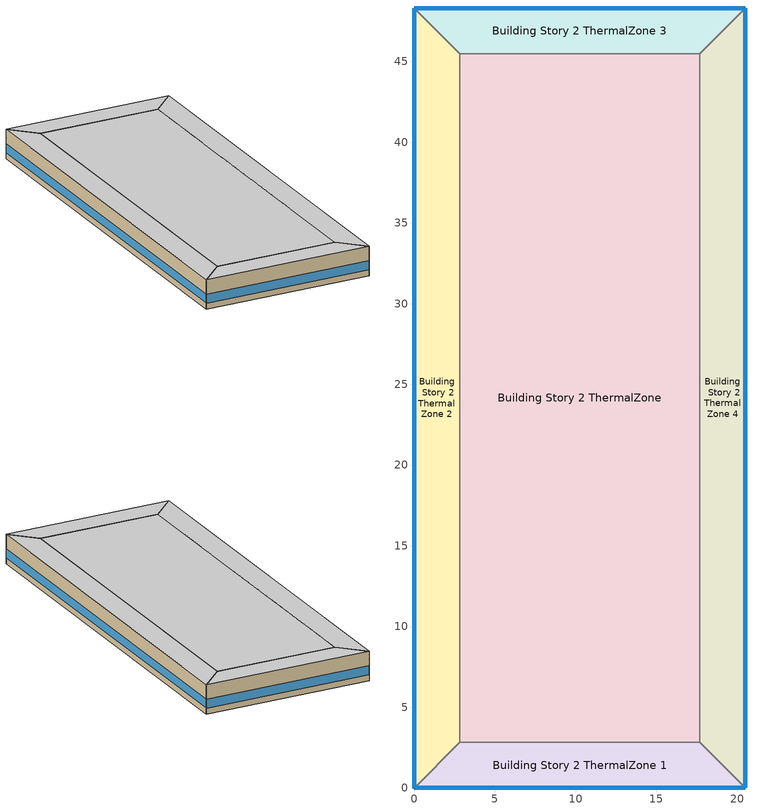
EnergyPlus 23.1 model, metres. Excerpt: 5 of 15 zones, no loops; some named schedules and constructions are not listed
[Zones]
Building Story 2 ThermalZone
 floor adiabatic (Typical Interior Floor): 17.69,2.83 2.83,2.83 2.83,45.48 17.69,45.48 z3.6
 wall adiabatic (Typical Interior Wall): 2.83,2.83 17.69,2.83 17.69,45.48 2.83,45.48 2.83,2.83 z3.6:7.2
 ceiling adiabatic (Typical Interior Ceiling): 17.69,45.48 2.83,45.48 2.83,2.83 17.69,2.83 z7.2
Building Story 2 ThermalZone 1
 floor adiabatic (Typical Interior Ceiling): 20.52,0 0,0 2.83,2.83 17.69,2.83 z3.6
 wall outside (Typical Insulated Steel Framed Exterior Wall R-20.41): 0,0 20.52,0 z3.6:7.2
 wall adiabatic (Typical Interior Wall): 20.52,0 17.69,2.83 2.83,2.83 0,0 z3.6:7.2
 window (U 0.48 SHGC 0.40 Dbl Ref-D Clr 6mm/13mm): 0.03,0 20.49,0 z4.36:5.44
 ceiling adiabatic (Typical Interior Ceiling): 17.69,2.83 2.83,2.83 0,0 20.52,0 z7.2
Building Story 2 ThermalZone 2
 floor adiabatic (Typical Interior Ceiling): 0,0 0,48.31 2.83,45.48 2.83,2.83 z3.6
 wall outside (Typical Insulated Steel Framed Exterior Wall R-20.41): 0,48.31 0,0 z3.6:7.2
 wall adiabatic (Typical Interior Wall): 0,0 2.83,2.83 2.83,45.48 0,48.31 z3.6:7.2
 window (U 0.48 SHGC 0.40 Dbl Ref-D Clr 6mm/13mm): 0,48.29 0,0.03 z4.36:5.44
 ceiling adiabatic (Typical Interior Ceiling): 2.83,2.83 2.83,45.48 0,48.31 0,0 z7.2
Building Story 2 ThermalZone 3
 floor adiabatic (Typical Interior Ceiling): 0,48.31 20.52,48.31 17.69,45.48 2.83,45.48 z3.6
 wall outside (Typical Insulated Steel Framed Exterior Wall R-20.41): 20.52,48.31 0,48.31 z3.6:7.2
 wall adiabatic (Typical Interior Wall): 0,48.31 2.83,45.48 17.69,45.48 20.52,48.31 z3.6:7.2
 window (U 0.48 SHGC 0.40 Dbl Ref-D Clr 6mm/13mm): 20.49,48.31 0.03,48.31 z4.36:5.44
 ceiling adiabatic (Typical Interior Ceiling): 2.83,45.48 17.69,45.48 20.52,48.31 0,48.31 z7.2
Building Story 2 ThermalZone 4
 floor adiabatic (Typical Interior Ceiling): 20.52,48.31 20.52,0 17.69,2.83 17.69,45.48 z3.6
 wall outside (Typical Insulated Steel Framed Exterior Wall R-20.41): 20.52,0 20.52,48.31 z3.6:7.2
 wall adiabatic (Typical Interior Wall): 20.52,48.31 17.69,45.48 17.69,2.83 20.52,0 z3.6:7.2
 window (U 0.48 SHGC 0.40 Dbl Ref-D Clr 6mm/13mm): 20.52,0.03 20.52,48.29 z4.36:5.44
 ceiling adiabatic (Typical Interior Ceiling): 17.69,45.48 17.69,2.83 20.52,0 20.52,48.31 z7.2
[Schedule:Week:Daily]
SchoolSecondary BLDG_LIGHT_CORRIDOR_SCH_2013 Week Rule - Sep4-Dec31: SchoolSecondary BLDG_LIGHT_CORRIDOR_SCH_2013 Default, SchoolSecondary BLDG_LIGHT_CORRIDOR_SCH_2013 Wkdy Day 2, SchoolSecondary BLDG_LIGHT_CORRIDOR_SCH_2013 Wkdy Day 2, SchoolSecondary BLDG_LIGHT_CORRIDOR_SCH_2013 Wkdy Day 2, SchoolSecondary BLDG_LIGHT_CORRIDOR_SCH_2013 Wkdy Day 2, SchoolSecondary BLDG_LIGHT_CORRIDOR_SCH_2013 Wkdy Day 2, SchoolSecondary BLDG_LIGHT_CORRIDOR_SCH_2013 Default, SchoolSecondary BLDG_LIGHT_CORRIDOR_SCH_2013 Default, SchoolSecondary BLDG_LIGHT_CORRIDOR_SCH_2013 Summer Design Day, SchoolSecondary BLDG_LIGHT_CORRIDOR_SCH_2013 Winter Design Day, SchoolSecondary BLDG_LIGHT_CORRIDOR_SCH_2013 Default, SchoolSecondary BLDG_LIGHT_CORRIDOR_SCH_2013 Default
SchoolSecondary BLDG_LIGHT_GYM_SCH_2013 Week Rule - Jan1-Jan1: SchoolSecondary BLDG_LIGHT_GYM_SCH_2013 Wknd Day, SchoolSecondary BLDG_LIGHT_GYM_SCH_2013 Wknd Day, SchoolSecondary BLDG_LIGHT_GYM_SCH_2013 Wknd Day, SchoolSecondary BLDG_LIGHT_GYM_SCH_2013 Wknd Day, SchoolSecondary BLDG_LIGHT_GYM_SCH_2013 Wknd Day, SchoolSecondary BLDG_LIGHT_GYM_SCH_2013 Wknd Day, SchoolSecondary BLDG_LIGHT_GYM_SCH_2013 Wknd Day, SchoolSecondary BLDG_LIGHT_GYM_SCH_2013 Default, SchoolSecondary BLDG_LIGHT_GYM_SCH_2013 Summer Design Day, SchoolSecondary BLDG_LIGHT_GYM_SCH_2013 Winter Design Day, SchoolSecondary BLDG_LIGHT_GYM_SCH_2013 Default, SchoolSecondary BLDG_LIGHT_GYM_SCH_2013 Default
SchoolSecondary BLDG_LIGHT_GYM_SCH_2013 Week Rule - Jan2-Jun25: SchoolSecondary BLDG_LIGHT_GYM_SCH_2013 Wknd Day, SchoolSecondary BLDG_LIGHT_GYM_SCH_2013 Wkdy Day, SchoolSecondary BLDG_LIGHT_GYM_SCH_2013 Wkdy Day, SchoolSecondary BLDG_LIGHT_GYM_SCH_2013 Wkdy Day, SchoolSecondary BLDG_LIGHT_GYM_SCH_2013 Wkdy Day, SchoolSecondary BLDG_LIGHT_GYM_SCH_2013 Wkdy Day, SchoolSecondary BLDG_LIGHT_GYM_SCH_2013 Wknd Day, SchoolSecondary BLDG_LIGHT_GYM_SCH_2013 Default, SchoolSecondary BLDG_LIGHT_GYM_SCH_2013 Summer Design Day, SchoolSecondary BLDG_LIGHT_GYM_SCH_2013 Winter Design Day, SchoolSecondary BLDG_LIGHT_GYM_SCH_2013 Default, SchoolSecondary BLDG_LIGHT_GYM_SCH_2013 Default
SchoolSecondary BLDG_LIGHT_GYM_SCH_2013 Week Rule - Jun26-Jul2: SchoolSecondary BLDG_LIGHT_GYM_SCH_2013 Wknd Day, SchoolSecondary BLDG_LIGHT_GYM_SCH_2013 Wkdy Day, SchoolSecondary BLDG_LIGHT_GYM_SCH_2013 Wkdy Day, SchoolSecondary BLDG_LIGHT_GYM_SCH_2013 Wkdy Day, SchoolSecondary BLDG_LIGHT_GYM_SCH_2013 Wkdy Day, SchoolSecondary BLDG_LIGHT_GYM_SCH_2013 Wkdy Day 1, SchoolSecondary BLDG_LIGHT_GYM_SCH_2013 Wknd Day 1, SchoolSecondary BLDG_LIGHT_GYM_SCH_2013 Default, SchoolSecondary BLDG_LIGHT_GYM_SCH_2013 Summer Design Day, SchoolSecondary BLDG_LIGHT_GYM_SCH_2013 Winter Design Day, SchoolSecondary BLDG_LIGHT_GYM_SCH_2013 Default, SchoolSecondary BLDG_LIGHT_GYM_SCH_2013 Default
SchoolSecondary BLDG_LIGHT_GYM_SCH_2013 Week Rule - Jul3-Aug27: SchoolSecondary BLDG_LIGHT_GYM_SCH_2013 Wknd Day 1, SchoolSecondary BLDG_LIGHT_GYM_SCH_2013 Wkdy Day 1, SchoolSecondary BLDG_LIGHT_GYM_SCH_2013 Wkdy Day 1, SchoolSecondary BLDG_LIGHT_GYM_SCH_2013 Wkdy Day 1, SchoolSecondary BLDG_LIGHT_GYM_SCH_2013 Wkdy Day 1, SchoolSecondary BLDG_LIGHT_GYM_SCH_2013 Wkdy Day 1, SchoolSecondary BLDG_LIGHT_GYM_SCH_2013 Wknd Day 1, SchoolSecondary BLDG_LIGHT_GYM_SCH_2013 Default, SchoolSecondary BLDG_LIGHT_GYM_SCH_2013 Summer Design Day, SchoolSecondary BLDG_LIGHT_GYM_SCH_2013 Winter Design Day, SchoolSecondary BLDG_LIGHT_GYM_SCH_2013 Default, SchoolSecondary BLDG_LIGHT_GYM_SCH_2013 Default
SchoolSecondary BLDG_LIGHT_GYM_SCH_2013 Week Rule - Aug28-Sep3: SchoolSecondary BLDG_LIGHT_GYM_SCH_2013 Wknd Day 1, SchoolSecondary BLDG_LIGHT_GYM_SCH_2013 Wkdy Day 1, SchoolSecondary BLDG_LIGHT_GYM_SCH_2013 Wkdy Day 1, SchoolSecondary BLDG_LIGHT_GYM_SCH_2013 Wkdy Day 1, SchoolSecondary BLDG_LIGHT_GYM_SCH_2013 Wkdy Day 2, SchoolSecondary BLDG_LIGHT_GYM_SCH_2013 Wkdy Day 2, SchoolSecondary BLDG_LIGHT_GYM_SCH_2013 Default, SchoolSecondary BLDG_LIGHT_GYM_SCH_2013 Default, SchoolSecondary BLDG_LIGHT_GYM_SCH_2013 Summer Design Day, SchoolSecondary BLDG_LIGHT_GYM_SCH_2013 Winter Design Day, SchoolSecondary BLDG_LIGHT_GYM_SCH_2013 Default, SchoolSecondary BLDG_LIGHT_GYM_SCH_2013 Default
SchoolSecondary BLDG_LIGHT_GYM_SCH_2013 Week Rule - Sep4-Dec31: SchoolSecondary BLDG_LIGHT_GYM_SCH_2013 Default, SchoolSecondary BLDG_LIGHT_GYM_SCH_2013 Wkdy Day 2, SchoolSecondary BLDG_LIGHT_GYM_SCH_2013 Wkdy Day 2, SchoolSecondary BLDG_LIGHT_GYM_SCH_2013 Wkdy Day 2, SchoolSecondary BLDG_LIGHT_GYM_SCH_2013 Wkdy Day 2, SchoolSecondary BLDG_LIGHT_GYM_SCH_2013 Wkdy Day 2, SchoolSecondary BLDG_LIGHT_GYM_SCH_2013 Default, SchoolSecondary BLDG_LIGHT_GYM_SCH_2013 Default, SchoolSecondary BLDG_LIGHT_GYM_SCH_2013 Summer Design Day, SchoolSecondary BLDG_LIGHT_GYM_SCH_2013 Winter Design Day, SchoolSecondary BLDG_LIGHT_GYM_SCH_2013 Default, SchoolSecondary BLDG_LIGHT_GYM_SCH_2013 Default
SchoolSecondary BLDG_LIGHT_LIBRARY_SCH_2013 Week Rule - Jan1-Jan1: SchoolSecondary BLDG_LIGHT_LIBRARY_SCH_2013 Wknd Day, SchoolSecondary BLDG_LIGHT_LIBRARY_SCH_2013 Wknd Day, SchoolSecondary BLDG_LIGHT_LIBRARY_SCH_2013 Wknd Day, SchoolSecondary BLDG_LIGHT_LIBRARY_SCH_2013 Wknd Day, SchoolSecondary BLDG_LIGHT_LIBRARY_SCH_2013 Wknd Day, SchoolSecondary BLDG_LIGHT_LIBRARY_SCH_2013 Wknd Day, SchoolSecondary BLDG_LIGHT_LIBRARY_SCH_2013 Wknd Day, SchoolSecondary BLDG_LIGHT_LIBRARY_SCH_2013 Default, SchoolSecondary BLDG_LIGHT_LIBRARY_SCH_2013 Summer Design Day, SchoolSecondary BLDG_LIGHT_LIBRARY_SCH_2013 Winter Design Day, SchoolSecondary BLDG_LIGHT_LIBRARY_SCH_2013 Default, SchoolSecondary BLDG_LIGHT_LIBRARY_SCH_2013 Default
SchoolSecondary BLDG_LIGHT_LIBRARY_SCH_2013 Week Rule - Jan2-Jun25: SchoolSecondary BLDG_LIGHT_LIBRARY_SCH_2013 Wknd Day, SchoolSecondary BLDG_LIGHT_LIBRARY_SCH_2013 Wkdy Day, SchoolSecondary BLDG_LIGHT_LIBRARY_SCH_2013 Wkdy Day, SchoolSecondary BLDG_LIGHT_LIBRARY_SCH_2013 Wkdy Day, SchoolSecondary BLDG_LIGHT_LIBRARY_SCH_2013 Wkdy Day, SchoolSecondary BLDG_LIGHT_LIBRARY_SCH_2013 Wkdy Day, SchoolSecondary BLDG_LIGHT_LIBRARY_SCH_2013 Wknd Day, SchoolSecondary BLDG_LIGHT_LIBRARY_SCH_2013 Default, SchoolSecondary BLDG_LIGHT_LIBRARY_SCH_2013 Summer Design Day, SchoolSecondary BLDG_LIGHT_LIBRARY_SCH_2013 Winter Design Day, SchoolSecondary BLDG_LIGHT_LIBRARY_SCH_2013 Default, SchoolSecondary BLDG_LIGHT_LIBRARY_SCH_2013 Default
SchoolSecondary BLDG_LIGHT_LIBRARY_SCH_2013 Week Rule - Jun26-Jul2: SchoolSecondary BLDG_LIGHT_LIBRARY_SCH_2013 Wknd Day, SchoolSecondary BLDG_LIGHT_LIBRARY_SCH_2013 Wkdy Day, SchoolSecondary BLDG_LIGHT_LIBRARY_SCH_2013 Wkdy Day, SchoolSecondary BLDG_LIGHT_LIBRARY_SCH_2013 Wkdy Day, SchoolSecondary BLDG_LIGHT_LIBRARY_SCH_2013 Wkdy Day, SchoolSecondary BLDG_LIGHT_LIBRARY_SCH_2013 Wkdy Day 1, SchoolSecondary BLDG_LIGHT_LIBRARY_SCH_2013 Wknd Day 1, SchoolSecondary BLDG_LIGHT_LIBRARY_SCH_2013 Default, SchoolSecondary BLDG_LIGHT_LIBRARY_SCH_2013 Summer Design Day, SchoolSecondary BLDG_LIGHT_LIBRARY_SCH_2013 Winter Design Day, SchoolSecondary BLDG_LIGHT_LIBRARY_SCH_2013 Default, SchoolSecondary BLDG_LIGHT_LIBRARY_SCH_2013 Default
SchoolSecondary BLDG_LIGHT_LIBRARY_SCH_2013 Week Rule - Jul3-Aug27: SchoolSecondary BLDG_LIGHT_LIBRARY_SCH_2013 Wknd Day 1, SchoolSecondary BLDG_LIGHT_LIBRARY_SCH_2013 Wkdy Day 1, SchoolSecondary BLDG_LIGHT_LIBRARY_SCH_2013 Wkdy Day 1, SchoolSecondary BLDG_LIGHT_LIBRARY_SCH_2013 Wkdy Day 1, SchoolSecondary BLDG_LIGHT_LIBRARY_SCH_2013 Wkdy Day 1, SchoolSecondary BLDG_LIGHT_LIBRARY_SCH_2013 Wkdy Day 1, SchoolSecondary BLDG_LIGHT_LIBRARY_SCH_2013 Wknd Day 1, SchoolSecondary BLDG_LIGHT_LIBRARY_SCH_2013 Default, SchoolSecondary BLDG_LIGHT_LIBRARY_SCH_2013 Summer Design Day, SchoolSecondary BLDG_LIGHT_LIBRARY_SCH_2013 Winter Design Day, SchoolSecondary BLDG_LIGHT_LIBRARY_SCH_2013 Default, SchoolSecondary BLDG_LIGHT_LIBRARY_SCH_2013 Default
SchoolSecondary BLDG_LIGHT_LIBRARY_SCH_2013 Week Rule - Aug28-Sep3: SchoolSecondary BLDG_LIGHT_LIBRARY_SCH_2013 Wknd Day 1, SchoolSecondary BLDG_LIGHT_LIBRARY_SCH_2013 Wkdy Day 1, SchoolSecondary BLDG_LIGHT_LIBRARY_SCH_2013 Wkdy Day 1, SchoolSecondary BLDG_LIGHT_LIBRARY_SCH_2013 Wkdy Day 1, SchoolSecondary BLDG_LIGHT_LIBRARY_SCH_2013 Wkdy Day 2, SchoolSecondary BLDG_LIGHT_LIBRARY_SCH_2013 Wkdy Day 2, SchoolSecondary BLDG_LIGHT_LIBRARY_SCH_2013 Default, SchoolSecondary BLDG_LIGHT_LIBRARY_SCH_2013 Default, SchoolSecondary BLDG_LIGHT_LIBRARY_SCH_2013 Summer Design Day, SchoolSecondary BLDG_LIGHT_LIBRARY_SCH_2013 Winter Design Day, SchoolSecondary BLDG_LIGHT_LIBRARY_SCH_2013 Default, SchoolSecondary BLDG_LIGHT_LIBRARY_SCH_2013 Default
SchoolSecondary BLDG_LIGHT_LIBRARY_SCH_2013 Week Rule - Sep4-Dec31: SchoolSecondary BLDG_LIGHT_LIBRARY_SCH_2013 Default, SchoolSecondary BLDG_LIGHT_LIBRARY_SCH_2013 Wkdy Day 2, SchoolSecondary BLDG_LIGHT_LIBRARY_SCH_2013 Wkdy Day 2, SchoolSecondary BLDG_LIGHT_LIBRARY_SCH_2013 Wkdy Day 2, SchoolSecondary BLDG_LIGHT_LIBRARY_SCH_2013 Wkdy Day 2, SchoolSecondary BLDG_LIGHT_LIBRARY_SCH_2013 Wkdy Day 2, SchoolSecondary BLDG_LIGHT_LIBRARY_SCH_2013 Default, SchoolSecondary BLDG_LIGHT_LIBRARY_SCH_2013 Default, SchoolSecondary BLDG_LIGHT_LIBRARY_SCH_2013 Summer Design Day, SchoolSecondary BLDG_LIGHT_LIBRARY_SCH_2013 Winter Design Day, SchoolSecondary BLDG_LIGHT_LIBRARY_SCH_2013 Default, SchoolSecondary BLDG_LIGHT_LIBRARY_SCH_2013 Default
SchoolSecondary BLDG_LIGHT_LOBBYFLR1_SCH_2013 Week Rule - Jan1-Jan1: SchoolSecondary BLDG_LIGHT_LOBBYFLR1_SCH_2013 Wknd Day, SchoolSecondary BLDG_LIGHT_LOBBYFLR1_SCH_2013 Wknd Day, SchoolSecondary BLDG_LIGHT_LOBBYFLR1_SCH_2013 Wknd Day, SchoolSecondary BLDG_LIGHT_LOBBYFLR1_SCH_2013 Wknd Day, SchoolSecondary BLDG_LIGHT_LOBBYFLR1_SCH_2013 Wknd Day, SchoolSecondary BLDG_LIGHT_LOBBYFLR1_SCH_2013 Wknd Day, SchoolSecondary BLDG_LIGHT_LOBBYFLR1_SCH_2013 Wknd Day, SchoolSecondary BLDG_LIGHT_LOBBYFLR1_SCH_2013 Default, SchoolSecondary BLDG_LIGHT_LOBBYFLR1_SCH_2013 Summer Design Day, SchoolSecondary BLDG_LIGHT_LOBBYFLR1_SCH_2013 Winter Design Day, SchoolSecondary BLDG_LIGHT_LOBBYFLR1_SCH_2013 Default, SchoolSecondary BLDG_LIGHT_LOBBYFLR1_SCH_2013 Default
SchoolSecondary BLDG_LIGHT_LOBBYFLR1_SCH_2013 Week Rule - Jan2-Jun25: SchoolSecondary BLDG_LIGHT_LOBBYFLR1_SCH_2013 Wknd Day, SchoolSecondary BLDG_LIGHT_LOBBYFLR1_SCH_2013 Wkdy Day, SchoolSecondary BLDG_LIGHT_LOBBYFLR1_SCH_2013 Wkdy Day, SchoolSecondary BLDG_LIGHT_LOBBYFLR1_SCH_2013 Wkdy Day, SchoolSecondary BLDG_LIGHT_LOBBYFLR1_SCH_2013 Wkdy Day, SchoolSecondary BLDG_LIGHT_LOBBYFLR1_SCH_2013 Wkdy Day, SchoolSecondary BLDG_LIGHT_LOBBYFLR1_SCH_2013 Wknd Day, SchoolSecondary BLDG_LIGHT_LOBBYFLR1_SCH_2013 Default, SchoolSecondary BLDG_LIGHT_LOBBYFLR1_SCH_2013 Summer Design Day, SchoolSecondary BLDG_LIGHT_LOBBYFLR1_SCH_2013 Winter Design Day, SchoolSecondary BLDG_LIGHT_LOBBYFLR1_SCH_2013 Default, SchoolSecondary BLDG_LIGHT_LOBBYFLR1_SCH_2013 Default
SchoolSecondary BLDG_LIGHT_LOBBYFLR1_SCH_2013 Week Rule - Jun26-Jul2: SchoolSecondary BLDG_LIGHT_LOBBYFLR1_SCH_2013 Wknd Day, SchoolSecondary BLDG_LIGHT_LOBBYFLR1_SCH_2013 Wkdy Day, SchoolSecondary BLDG_LIGHT_LOBBYFLR1_SCH_2013 Wkdy Day, SchoolSecondary BLDG_LIGHT_LOBBYFLR1_SCH_2013 Wkdy Day, SchoolSecondary BLDG_LIGHT_LOBBYFLR1_SCH_2013 Wkdy Day, SchoolSecondary BLDG_LIGHT_LOBBYFLR1_SCH_2013 Wkdy Day 1, SchoolSecondary BLDG_LIGHT_LOBBYFLR1_SCH_2013 Wknd Day 1, SchoolSecondary BLDG_LIGHT_LOBBYFLR1_SCH_2013 Default, SchoolSecondary BLDG_LIGHT_LOBBYFLR1_SCH_2013 Summer Design Day, SchoolSecondary BLDG_LIGHT_LOBBYFLR1_SCH_2013 Winter Design Day, SchoolSecondary BLDG_LIGHT_LOBBYFLR1_SCH_2013 Default, SchoolSecondary BLDG_LIGHT_LOBBYFLR1_SCH_2013 Default
SchoolSecondary BLDG_LIGHT_LOBBYFLR1_SCH_2013 Week Rule - Jul3-Aug27: SchoolSecondary BLDG_LIGHT_LOBBYFLR1_SCH_2013 Wknd Day 1, SchoolSecondary BLDG_LIGHT_LOBBYFLR1_SCH_2013 Wkdy Day 1, SchoolSecondary BLDG_LIGHT_LOBBYFLR1_SCH_2013 Wkdy Day 1, SchoolSecondary BLDG_LIGHT_LOBBYFLR1_SCH_2013 Wkdy Day 1, SchoolSecondary BLDG_LIGHT_LOBBYFLR1_SCH_2013 Wkdy Day 1, SchoolSecondary BLDG_LIGHT_LOBBYFLR1_SCH_2013 Wkdy Day 1, SchoolSecondary BLDG_LIGHT_LOBBYFLR1_SCH_2013 Wknd Day 1, SchoolSecondary BLDG_LIGHT_LOBBYFLR1_SCH_2013 Default, SchoolSecondary BLDG_LIGHT_LOBBYFLR1_SCH_2013 Summer Design Day, SchoolSecondary BLDG_LIGHT_LOBBYFLR1_SCH_2013 Winter Design Day, SchoolSecondary BLDG_LIGHT_LOBBYFLR1_SCH_2013 Default, SchoolSecondary BLDG_LIGHT_LOBBYFLR1_SCH_2013 Default
SchoolSecondary BLDG_LIGHT_LOBBYFLR1_SCH_2013 Week Rule - Aug28-Sep3: SchoolSecondary BLDG_LIGHT_LOBBYFLR1_SCH_2013 Wknd Day 1, SchoolSecondary BLDG_LIGHT_LOBBYFLR1_SCH_2013 Wkdy Day 1, SchoolSecondary BLDG_LIGHT_LOBBYFLR1_SCH_2013 Wkdy Day 1, SchoolSecondary BLDG_LIGHT_LOBBYFLR1_SCH_2013 Wkdy Day 1, SchoolSecondary BLDG_LIGHT_LOBBYFLR1_SCH_2013 Wkdy Day 2, SchoolSecondary BLDG_LIGHT_LOBBYFLR1_SCH_2013 Wkdy Day 2, SchoolSecondary BLDG_LIGHT_LOBBYFLR1_SCH_2013 Default, SchoolSecondary BLDG_LIGHT_LOBBYFLR1_SCH_2013 Default, SchoolSecondary BLDG_LIGHT_LOBBYFLR1_SCH_2013 Summer Design Day, SchoolSecondary BLDG_LIGHT_LOBBYFLR1_SCH_2013 Winter Design Day, SchoolSecondary BLDG_LIGHT_LOBBYFLR1_SCH_2013 Default, SchoolSecondary BLDG_LIGHT_LOBBYFLR1_SCH_2013 Default
SchoolSecondary BLDG_LIGHT_LOBBYFLR1_SCH_2013 Week Rule - Sep4-Dec31: SchoolSecondary BLDG_LIGHT_LOBBYFLR1_SCH_2013 Default, SchoolSecondary BLDG_LIGHT_LOBBYFLR1_SCH_2013 Wkdy Day 2, SchoolSecondary BLDG_LIGHT_LOBBYFLR1_SCH_2013 Wkdy Day 2, SchoolSecondary BLDG_LIGHT_LOBBYFLR1_SCH_2013 Wkdy Day 2, SchoolSecondary BLDG_LIGHT_LOBBYFLR1_SCH_2013 Wkdy Day 2, SchoolSecondary BLDG_LIGHT_LOBBYFLR1_SCH_2013 Wkdy Day 2, SchoolSecondary BLDG_LIGHT_LOBBYFLR1_SCH_2013 Default, SchoolSecondary BLDG_LIGHT_LOBBYFLR1_SCH_2013 Default, SchoolSecondary BLDG_LIGHT_LOBBYFLR1_SCH_2013 Summer Design Day, SchoolSecondary BLDG_LIGHT_LOBBYFLR1_SCH_2013 Winter Design Day, SchoolSecondary BLDG_LIGHT_LOBBYFLR1_SCH_2013 Default, SchoolSecondary BLDG_LIGHT_LOBBYFLR1_SCH_2013 Default
SchoolSecondary BLDG_LIGHT_MECHANICAL_SCH_2013 Week Rule - Jan1-Jan1: SchoolSecondary BLDG_LIGHT_MECHANICAL_SCH_2013 Wknd Day, SchoolSecondary BLDG_LIGHT_MECHANICAL_SCH_2013 Wknd Day, SchoolSecondary BLDG_LIGHT_MECHANICAL_SCH_2013 Wknd Day, SchoolSecondary BLDG_LIGHT_MECHANICAL_SCH_2013 Wknd Day, SchoolSecondary BLDG_LIGHT_MECHANICAL_SCH_2013 Wknd Day, SchoolSecondary BLDG_LIGHT_MECHANICAL_SCH_2013 Wknd Day, SchoolSecondary BLDG_LIGHT_MECHANICAL_SCH_2013 Wknd Day, SchoolSecondary BLDG_LIGHT_MECHANICAL_SCH_2013 Default, SchoolSecondary BLDG_LIGHT_MECHANICAL_SCH_2013 Summer Design Day, SchoolSecondary BLDG_LIGHT_MECHANICAL_SCH_2013 Winter Design Day, SchoolSecondary BLDG_LIGHT_MECHANICAL_SCH_2013 Default, SchoolSecondary BLDG_LIGHT_MECHANICAL_SCH_2013 Default
SchoolSecondary BLDG_LIGHT_MECHANICAL_SCH_2013 Week Rule - Jan2-Jun25: SchoolSecondary BLDG_LIGHT_MECHANICAL_SCH_2013 Wknd Day, SchoolSecondary BLDG_LIGHT_MECHANICAL_SCH_2013 Wkdy Day, SchoolSecondary BLDG_LIGHT_MECHANICAL_SCH_2013 Wkdy Day, SchoolSecondary BLDG_LIGHT_MECHANICAL_SCH_2013 Wkdy Day, SchoolSecondary BLDG_LIGHT_MECHANICAL_SCH_2013 Wkdy Day, SchoolSecondary BLDG_LIGHT_MECHANICAL_SCH_2013 Wkdy Day, SchoolSecondary BLDG_LIGHT_MECHANICAL_SCH_2013 Wknd Day, SchoolSecondary BLDG_LIGHT_MECHANICAL_SCH_2013 Default, SchoolSecondary BLDG_LIGHT_MECHANICAL_SCH_2013 Summer Design Day, SchoolSecondary BLDG_LIGHT_MECHANICAL_SCH_2013 Winter Design Day, SchoolSecondary BLDG_LIGHT_MECHANICAL_SCH_2013 Default, SchoolSecondary BLDG_LIGHT_MECHANICAL_SCH_2013 Default
SchoolSecondary BLDG_LIGHT_MECHANICAL_SCH_2013 Week Rule - Jun26-Jul2: SchoolSecondary BLDG_LIGHT_MECHANICAL_SCH_2013 Wknd Day, SchoolSecondary BLDG_LIGHT_MECHANICAL_SCH_2013 Wkdy Day, SchoolSecondary BLDG_LIGHT_MECHANICAL_SCH_2013 Wkdy Day, SchoolSecondary BLDG_LIGHT_MECHANICAL_SCH_2013 Wkdy Day, SchoolSecondary BLDG_LIGHT_MECHANICAL_SCH_2013 Wkdy Day, SchoolSecondary BLDG_LIGHT_MECHANICAL_SCH_2013 Wkdy Day 1, SchoolSecondary BLDG_LIGHT_MECHANICAL_SCH_2013 Wknd Day 1, SchoolSecondary BLDG_LIGHT_MECHANICAL_SCH_2013 Default, SchoolSecondary BLDG_LIGHT_MECHANICAL_SCH_2013 Summer Design Day, SchoolSecondary BLDG_LIGHT_MECHANICAL_SCH_2013 Winter Design Day, SchoolSecondary BLDG_LIGHT_MECHANICAL_SCH_2013 Default, SchoolSecondary BLDG_LIGHT_MECHANICAL_SCH_2013 Default
SchoolSecondary BLDG_LIGHT_MECHANICAL_SCH_2013 Week Rule - Jul3-Aug27: SchoolSecondary BLDG_LIGHT_MECHANICAL_SCH_2013 Wknd Day 1, SchoolSecondary BLDG_LIGHT_MECHANICAL_SCH_2013 Wkdy Day 1, SchoolSecondary BLDG_LIGHT_MECHANICAL_SCH_2013 Wkdy Day 1, SchoolSecondary BLDG_LIGHT_MECHANICAL_SCH_2013 Wkdy Day 1, SchoolSecondary BLDG_LIGHT_MECHANICAL_SCH_2013 Wkdy Day 1, SchoolSecondary BLDG_LIGHT_MECHANICAL_SCH_2013 Wkdy Day 1, SchoolSecondary BLDG_LIGHT_MECHANICAL_SCH_2013 Wknd Day 1, SchoolSecondary BLDG_LIGHT_MECHANICAL_SCH_2013 Default, SchoolSecondary BLDG_LIGHT_MECHANICAL_SCH_2013 Summer Design Day, SchoolSecondary BLDG_LIGHT_MECHANICAL_SCH_2013 Winter Design Day, SchoolSecondary BLDG_LIGHT_MECHANICAL_SCH_2013 Default, SchoolSecondary BLDG_LIGHT_MECHANICAL_SCH_2013 Default
SchoolSecondary BLDG_LIGHT_MECHANICAL_SCH_2013 Week Rule - Aug28-Sep3: SchoolSecondary BLDG_LIGHT_MECHANICAL_SCH_2013 Wknd Day 1, SchoolSecondary BLDG_LIGHT_MECHANICAL_SCH_2013 Wkdy Day 1, SchoolSecondary BLDG_LIGHT_MECHANICAL_SCH_2013 Wkdy Day 1, SchoolSecondary BLDG_LIGHT_MECHANICAL_SCH_2013 Wkdy Day 1, SchoolSecondary BLDG_LIGHT_MECHANICAL_SCH_2013 Wkdy Day 2, SchoolSecondary BLDG_LIGHT_MECHANICAL_SCH_2013 Wkdy Day 2, SchoolSecondary BLDG_LIGHT_MECHANICAL_SCH_2013 Default, SchoolSecondary BLDG_LIGHT_MECHANICAL_SCH_2013 Default, SchoolSecondary BLDG_LIGHT_MECHANICAL_SCH_2013 Summer Design Day, SchoolSecondary BLDG_LIGHT_MECHANICAL_SCH_2013 Winter Design Day, SchoolSecondary BLDG_LIGHT_MECHANICAL_SCH_2013 Default, SchoolSecondary BLDG_LIGHT_MECHANICAL_SCH_2013 Default
SchoolSecondary BLDG_LIGHT_MECHANICAL_SCH_2013 Week Rule - Sep4-Dec31: SchoolSecondary BLDG_LIGHT_MECHANICAL_SCH_2013 Default, SchoolSecondary BLDG_LIGHT_MECHANICAL_SCH_2013 Wkdy Day 2, SchoolSecondary BLDG_LIGHT_MECHANICAL_SCH_2013 Wkdy Day 2, SchoolSecondary BLDG_LIGHT_MECHANICAL_SCH_2013 Wkdy Day 2, SchoolSecondary BLDG_LIGHT_MECHANICAL_SCH_2013 Wkdy Day 2, SchoolSecondary BLDG_LIGHT_MECHANICAL_SCH_2013 Wkdy Day 2, SchoolSecondary BLDG_LIGHT_MECHANICAL_SCH_2013 Default, SchoolSecondary BLDG_LIGHT_MECHANICAL_SCH_2013 Default, SchoolSecondary BLDG_LIGHT_MECHANICAL_SCH_2013 Summer Design Day, SchoolSecondary BLDG_LIGHT_MECHANICAL_SCH_2013 Winter Design Day, SchoolSecondary BLDG_LIGHT_MECHANICAL_SCH_2013 Default, SchoolSecondary BLDG_LIGHT_MECHANICAL_SCH_2013 Default
SchoolSecondary BLDG_LIGHT_OFFICE_SCH_2013 Week Rule - Jan1-Jan1: SchoolSecondary BLDG_LIGHT_OFFICE_SCH_2013 Wknd Day, SchoolSecondary BLDG_LIGHT_OFFICE_SCH_2013 Wknd Day, SchoolSecondary BLDG_LIGHT_OFFICE_SCH_2013 Wknd Day, SchoolSecondary BLDG_LIGHT_OFFICE_SCH_2013 Wknd Day, SchoolSecondary BLDG_LIGHT_OFFICE_SCH_2013 Wknd Day, SchoolSecondary BLDG_LIGHT_OFFICE_SCH_2013 Wknd Day, SchoolSecondary BLDG_LIGHT_OFFICE_SCH_2013 Wknd Day, SchoolSecondary BLDG_LIGHT_OFFICE_SCH_2013 Default, SchoolSecondary BLDG_LIGHT_OFFICE_SCH_2013 Summer Design Day, SchoolSecondary BLDG_LIGHT_OFFICE_SCH_2013 Winter Design Day, SchoolSecondary BLDG_LIGHT_OFFICE_SCH_2013 Default, SchoolSecondary BLDG_LIGHT_OFFICE_SCH_2013 Default
SchoolSecondary BLDG_LIGHT_OFFICE_SCH_2013 Week Rule - Jan2-Jun25: SchoolSecondary BLDG_LIGHT_OFFICE_SCH_2013 Wknd Day, SchoolSecondary BLDG_LIGHT_OFFICE_SCH_2013 Wkdy Day, SchoolSecondary BLDG_LIGHT_OFFICE_SCH_2013 Wkdy Day, SchoolSecondary BLDG_LIGHT_OFFICE_SCH_2013 Wkdy Day, SchoolSecondary BLDG_LIGHT_OFFICE_SCH_2013 Wkdy Day, SchoolSecondary BLDG_LIGHT_OFFICE_SCH_2013 Wkdy Day, SchoolSecondary BLDG_LIGHT_OFFICE_SCH_2013 Wknd Day, SchoolSecondary BLDG_LIGHT_OFFICE_SCH_2013 Default, SchoolSecondary BLDG_LIGHT_OFFICE_SCH_2013 Summer Design Day, SchoolSecondary BLDG_LIGHT_OFFICE_SCH_2013 Winter Design Day, SchoolSecondary BLDG_LIGHT_OFFICE_SCH_2013 Default, SchoolSecondary BLDG_LIGHT_OFFICE_SCH_2013 Default
SchoolSecondary BLDG_LIGHT_OFFICE_SCH_2013 Week Rule - Jun26-Jul2: SchoolSecondary BLDG_LIGHT_OFFICE_SCH_2013 Wknd Day, SchoolSecondary BLDG_LIGHT_OFFICE_SCH_2013 Wkdy Day, SchoolSecondary BLDG_LIGHT_OFFICE_SCH_2013 Wkdy Day, SchoolSecondary BLDG_LIGHT_OFFICE_SCH_2013 Wkdy Day, SchoolSecondary BLDG_LIGHT_OFFICE_SCH_2013 Wkdy Day, SchoolSecondary BLDG_LIGHT_OFFICE_SCH_2013 Wkdy Day 1, SchoolSecondary BLDG_LIGHT_OFFICE_SCH_2013 Wknd Day 1, SchoolSecondary BLDG_LIGHT_OFFICE_SCH_2013 Default, SchoolSecondary BLDG_LIGHT_OFFICE_SCH_2013 Summer Design Day, SchoolSecondary BLDG_LIGHT_OFFICE_SCH_2013 Winter Design Day, SchoolSecondary BLDG_LIGHT_OFFICE_SCH_2013 Default, SchoolSecondary BLDG_LIGHT_OFFICE_SCH_2013 Default
SchoolSecondary BLDG_LIGHT_OFFICE_SCH_2013 Week Rule - Jul3-Aug27: SchoolSecondary BLDG_LIGHT_OFFICE_SCH_2013 Wknd Day 1, SchoolSecondary BLDG_LIGHT_OFFICE_SCH_2013 Wkdy Day 1, SchoolSecondary BLDG_LIGHT_OFFICE_SCH_2013 Wkdy Day 1, SchoolSecondary BLDG_LIGHT_OFFICE_SCH_2013 Wkdy Day 1, SchoolSecondary BLDG_LIGHT_OFFICE_SCH_2013 Wkdy Day 1, SchoolSecondary BLDG_LIGHT_OFFICE_SCH_2013 Wkdy Day 1, SchoolSecondary BLDG_LIGHT_OFFICE_SCH_2013 Wknd Day 1, SchoolSecondary BLDG_LIGHT_OFFICE_SCH_2013 Default, SchoolSecondary BLDG_LIGHT_OFFICE_SCH_2013 Summer Design Day, SchoolSecondary BLDG_LIGHT_OFFICE_SCH_2013 Winter Design Day, SchoolSecondary BLDG_LIGHT_OFFICE_SCH_2013 Default, SchoolSecondary BLDG_LIGHT_OFFICE_SCH_2013 Default
SchoolSecondary BLDG_LIGHT_OFFICE_SCH_2013 Week Rule - Aug28-Sep3: SchoolSecondary BLDG_LIGHT_OFFICE_SCH_2013 Wknd Day 1, SchoolSecondary BLDG_LIGHT_OFFICE_SCH_2013 Wkdy Day 1, SchoolSecondary BLDG_LIGHT_OFFICE_SCH_2013 Wkdy Day 1, SchoolSecondary BLDG_LIGHT_OFFICE_SCH_2013 Wkdy Day 1, SchoolSecondary BLDG_LIGHT_OFFICE_SCH_2013 Wkdy Day 2, SchoolSecondary BLDG_LIGHT_OFFICE_SCH_2013 Wkdy Day 2, SchoolSecondary BLDG_LIGHT_OFFICE_SCH_2013 Default, SchoolSecondary BLDG_LIGHT_OFFICE_SCH_2013 Default, SchoolSecondary BLDG_LIGHT_OFFICE_SCH_2013 Summer Design Day, SchoolSecondary BLDG_LIGHT_OFFICE_SCH_2013 Winter Design Day, SchoolSecondary BLDG_LIGHT_OFFICE_SCH_2013 Default, SchoolSecondary BLDG_LIGHT_OFFICE_SCH_2013 Default
SchoolSecondary BLDG_LIGHT_OFFICE_SCH_2013 Week Rule - Sep4-Dec31: SchoolSecondary BLDG_LIGHT_OFFICE_SCH_2013 Default, SchoolSecondary BLDG_LIGHT_OFFICE_SCH_2013 Wkdy Day 2, SchoolSecondary BLDG_LIGHT_OFFICE_SCH_2013 Wkdy Day 2, SchoolSecondary BLDG_LIGHT_OFFICE_SCH_2013 Wkdy Day 2, SchoolSecondary BLDG_LIGHT_OFFICE_SCH_2013 Wkdy Day 2, SchoolSecondary BLDG_LIGHT_OFFICE_SCH_2013 Wkdy Day 2, SchoolSecondary BLDG_LIGHT_OFFICE_SCH_2013 Default, SchoolSecondary BLDG_LIGHT_OFFICE_SCH_2013 Default, SchoolSecondary BLDG_LIGHT_OFFICE_SCH_2013 Summer Design Day, SchoolSecondary BLDG_LIGHT_OFFICE_SCH_2013 Winter Design Day, SchoolSecondary BLDG_LIGHT_OFFICE_SCH_2013 Default, SchoolSecondary BLDG_LIGHT_OFFICE_SCH_2013 Default
SchoolSecondary BLDG_LIGHT_BATH_SCH_2013 Week Rule - Jan1-Jan1: SchoolSecondary BLDG_LIGHT_BATH_SCH_2013 Wknd Day, SchoolSecondary BLDG_LIGHT_BATH_SCH_2013 Wknd Day, SchoolSecondary BLDG_LIGHT_BATH_SCH_2013 Wknd Day, SchoolSecondary BLDG_LIGHT_BATH_SCH_2013 Wknd Day, SchoolSecondary BLDG_LIGHT_BATH_SCH_2013 Wknd Day, SchoolSecondary BLDG_LIGHT_BATH_SCH_2013 Wknd Day, SchoolSecondary BLDG_LIGHT_BATH_SCH_2013 Wknd Day, SchoolSecondary BLDG_LIGHT_BATH_SCH_2013 Default, SchoolSecondary BLDG_LIGHT_BATH_SCH_2013 Summer Design Day, SchoolSecondary BLDG_LIGHT_BATH_SCH_2013 Winter Design Day, SchoolSecondary BLDG_LIGHT_BATH_SCH_2013 Default, SchoolSecondary BLDG_LIGHT_BATH_SCH_2013 Default
SchoolSecondary BLDG_LIGHT_BATH_SCH_2013 Week Rule - Jan2-Jun25: SchoolSecondary BLDG_LIGHT_BATH_SCH_2013 Wknd Day, SchoolSecondary BLDG_LIGHT_BATH_SCH_2013 Wkdy Day, SchoolSecondary BLDG_LIGHT_BATH_SCH_2013 Wkdy Day, SchoolSecondary BLDG_LIGHT_BATH_SCH_2013 Wkdy Day, SchoolSecondary BLDG_LIGHT_BATH_SCH_2013 Wkdy Day, SchoolSecondary BLDG_LIGHT_BATH_SCH_2013 Wkdy Day, SchoolSecondary BLDG_LIGHT_BATH_SCH_2013 Wknd Day, SchoolSecondary BLDG_LIGHT_BATH_SCH_2013 Default, SchoolSecondary BLDG_LIGHT_BATH_SCH_2013 Summer Design Day, SchoolSecondary BLDG_LIGHT_BATH_SCH_2013 Winter Design Day, SchoolSecondary BLDG_LIGHT_BATH_SCH_2013 Default, SchoolSecondary BLDG_LIGHT_BATH_SCH_2013 Default
SchoolSecondary BLDG_LIGHT_BATH_SCH_2013 Week Rule - Jun26-Jul2: SchoolSecondary BLDG_LIGHT_BATH_SCH_2013 Wknd Day, SchoolSecondary BLDG_LIGHT_BATH_SCH_2013 Wkdy Day, SchoolSecondary BLDG_LIGHT_BATH_SCH_2013 Wkdy Day, SchoolSecondary BLDG_LIGHT_BATH_SCH_2013 Wkdy Day, SchoolSecondary BLDG_LIGHT_BATH_SCH_2013 Wkdy Day, SchoolSecondary BLDG_LIGHT_BATH_SCH_2013 Wkdy Day 1, SchoolSecondary BLDG_LIGHT_BATH_SCH_2013 Wknd Day 1, SchoolSecondary BLDG_LIGHT_BATH_SCH_2013 Default, SchoolSecondary BLDG_LIGHT_BATH_SCH_2013 Summer Design Day, SchoolSecondary BLDG_LIGHT_BATH_SCH_2013 Winter Design Day, SchoolSecondary BLDG_LIGHT_BATH_SCH_2013 Default, SchoolSecondary BLDG_LIGHT_BATH_SCH_2013 Default
SchoolSecondary BLDG_LIGHT_BATH_SCH_2013 Week Rule - Jul3-Aug27: SchoolSecondary BLDG_LIGHT_BATH_SCH_2013 Wknd Day 1, SchoolSecondary BLDG_LIGHT_BATH_SCH_2013 Wkdy Day 1, SchoolSecondary BLDG_LIGHT_BATH_SCH_2013 Wkdy Day 1, SchoolSecondary BLDG_LIGHT_BATH_SCH_2013 Wkdy Day 1, SchoolSecondary BLDG_LIGHT_BATH_SCH_2013 Wkdy Day 1, SchoolSecondary BLDG_LIGHT_BATH_SCH_2013 Wkdy Day 1, SchoolSecondary BLDG_LIGHT_BATH_SCH_2013 Wknd Day 1, SchoolSecondary BLDG_LIGHT_BATH_SCH_2013 Default, SchoolSecondary BLDG_LIGHT_BATH_SCH_2013 Summer Design Day, SchoolSecondary BLDG_LIGHT_BATH_SCH_2013 Winter Design Day, SchoolSecondary BLDG_LIGHT_BATH_SCH_2013 Default, SchoolSecondary BLDG_LIGHT_BATH_SCH_2013 Default
SchoolSecondary BLDG_LIGHT_BATH_SCH_2013 Week Rule - Aug28-Sep3: SchoolSecondary BLDG_LIGHT_BATH_SCH_2013 Wknd Day 1, SchoolSecondary BLDG_LIGHT_BATH_SCH_2013 Wkdy Day 1, SchoolSecondary BLDG_LIGHT_BATH_SCH_2013 Wkdy Day 1, SchoolSecondary BLDG_LIGHT_BATH_SCH_2013 Wkdy Day 1, SchoolSecondary BLDG_LIGHT_BATH_SCH_2013 Wkdy Day 2, SchoolSecondary BLDG_LIGHT_BATH_SCH_2013 Wkdy Day 2, SchoolSecondary BLDG_LIGHT_BATH_SCH_2013 Default, SchoolSecondary BLDG_LIGHT_BATH_SCH_2013 Default, SchoolSecondary BLDG_LIGHT_BATH_SCH_2013 Summer Design Day, SchoolSecondary BLDG_LIGHT_BATH_SCH_2013 Winter Design Day, SchoolSecondary BLDG_LIGHT_BATH_SCH_2013 Default, SchoolSecondary BLDG_LIGHT_BATH_SCH_2013 Default
SchoolSecondary BLDG_LIGHT_BATH_SCH_2013 Week Rule - Sep4-Dec31: SchoolSecondary BLDG_LIGHT_BATH_SCH_2013 Default, SchoolSecondary BLDG_LIGHT_BATH_SCH_2013 Wkdy Day 2, SchoolSecondary BLDG_LIGHT_BATH_SCH_2013 Wkdy Day 2, SchoolSecondary BLDG_LIGHT_BATH_SCH_2013 Wkdy Day 2, SchoolSecondary BLDG_LIGHT_BATH_SCH_2013 Wkdy Day 2, SchoolSecondary BLDG_LIGHT_BATH_SCH_2013 Wkdy Day 2, SchoolSecondary BLDG_LIGHT_BATH_SCH_2013 Default, SchoolSecondary BLDG_LIGHT_BATH_SCH_2013 Default, SchoolSecondary BLDG_LIGHT_BATH_SCH_2013 Summer Design Day, SchoolSecondary BLDG_LIGHT_BATH_SCH_2013 Winter Design Day, SchoolSecondary BLDG_LIGHT_BATH_SCH_2013 Default, SchoolSecondary BLDG_LIGHT_BATH_SCH_2013 Default
SchoolSecondary BLDG_OCC_SCH_Auditorium Week Rule - Jan1-Jan1: SchoolSecondary BLDG_OCC_SCH_Auditorium Wknd Day, SchoolSecondary BLDG_OCC_SCH_Auditorium Wknd Day, SchoolSecondary BLDG_OCC_SCH_Auditorium Wknd Day, SchoolSecondary BLDG_OCC_SCH_Auditorium Wknd Day, SchoolSecondary BLDG_OCC_SCH_Auditorium Wknd Day, SchoolSecondary BLDG_OCC_SCH_Auditorium Wknd Day, SchoolSecondary BLDG_OCC_SCH_Auditorium Wknd Day, SchoolSecondary BLDG_OCC_SCH_Auditorium Default, SchoolSecondary BLDG_OCC_SCH_Auditorium Summer Design Day, SchoolSecondary BLDG_OCC_SCH_Auditorium Winter Design Day, SchoolSecondary BLDG_OCC_SCH_Auditorium Default, SchoolSecondary BLDG_OCC_SCH_Auditorium Default
SchoolSecondary BLDG_OCC_SCH_Auditorium Week Rule - Jan2-Jun25: SchoolSecondary BLDG_OCC_SCH_Auditorium Wknd Day, SchoolSecondary BLDG_OCC_SCH_Auditorium Wkdy|SmrDsn Day, SchoolSecondary BLDG_OCC_SCH_Auditorium Wkdy|SmrDsn Day, SchoolSecondary BLDG_OCC_SCH_Auditorium Wkdy|SmrDsn Day, SchoolSecondary BLDG_OCC_SCH_Auditorium Wkdy|SmrDsn Day, SchoolSecondary BLDG_OCC_SCH_Auditorium Wkdy|SmrDsn Day, SchoolSecondary BLDG_OCC_SCH_Auditorium Wknd Day, SchoolSecondary BLDG_OCC_SCH_Auditorium Default, SchoolSecondary BLDG_OCC_SCH_Auditorium Summer Design Day, SchoolSecondary BLDG_OCC_SCH_Auditorium Winter Design Day, SchoolSecondary BLDG_OCC_SCH_Auditorium Default, SchoolSecondary BLDG_OCC_SCH_Auditorium Default
SchoolSecondary BLDG_OCC_SCH_Auditorium Week Rule - Jun26-Jul2: SchoolSecondary BLDG_OCC_SCH_Auditorium Wknd Day, SchoolSecondary BLDG_OCC_SCH_Auditorium Wkdy|SmrDsn Day, SchoolSecondary BLDG_OCC_SCH_Auditorium Wkdy|SmrDsn Day, SchoolSecondary BLDG_OCC_SCH_Auditorium Wkdy|SmrDsn Day, SchoolSecondary BLDG_OCC_SCH_Auditorium Wkdy|SmrDsn Day, SchoolSecondary BLDG_OCC_SCH_Auditorium Wkdy|SmrDsn Day 1, SchoolSecondary BLDG_OCC_SCH_Auditorium Wknd Day 1, SchoolSecondary BLDG_OCC_SCH_Auditorium Default, SchoolSecondary BLDG_OCC_SCH_Auditorium Summer Design Day, SchoolSecondary BLDG_OCC_SCH_Auditorium Winter Design Day, SchoolSecondary BLDG_OCC_SCH_Auditorium Default, SchoolSecondary BLDG_OCC_SCH_Auditorium Default
SchoolSecondary BLDG_OCC_SCH_Auditorium Week Rule - Jul3-Aug27: SchoolSecondary BLDG_OCC_SCH_Auditorium Wknd Day 1, SchoolSecondary BLDG_OCC_SCH_Auditorium Wkdy|SmrDsn Day 1, SchoolSecondary BLDG_OCC_SCH_Auditorium Wkdy|SmrDsn Day 1, SchoolSecondary BLDG_OCC_SCH_Auditorium Wkdy|SmrDsn Day 1, SchoolSecondary BLDG_OCC_SCH_Auditorium Wkdy|SmrDsn Day 1, SchoolSecondary BLDG_OCC_SCH_Auditorium Wkdy|SmrDsn Day 1, SchoolSecondary BLDG_OCC_SCH_Auditorium Wknd Day 1, SchoolSecondary BLDG_OCC_SCH_Auditorium Default, SchoolSecondary BLDG_OCC_SCH_Auditorium Summer Design Day, SchoolSecondary BLDG_OCC_SCH_Auditorium Winter Design Day, SchoolSecondary BLDG_OCC_SCH_Auditorium Default, SchoolSecondary BLDG_OCC_SCH_Auditorium Default
SchoolSecondary BLDG_OCC_SCH_Auditorium Week Rule - Aug28-Sep3: SchoolSecondary BLDG_OCC_SCH_Auditorium Wknd Day 1, SchoolSecondary BLDG_OCC_SCH_Auditorium Wkdy|SmrDsn Day 1, SchoolSecondary BLDG_OCC_SCH_Auditorium Wkdy|SmrDsn Day 1, SchoolSecondary BLDG_OCC_SCH_Auditorium Wkdy|SmrDsn Day 1, SchoolSecondary BLDG_OCC_SCH_Auditorium Wkdy|SmrDsn Day 2, SchoolSecondary BLDG_OCC_SCH_Auditorium Wkdy|SmrDsn Day 2, SchoolSecondary BLDG_OCC_SCH_Auditorium Default, SchoolSecondary BLDG_OCC_SCH_Auditorium Default, SchoolSecondary BLDG_OCC_SCH_Auditorium Summer Design Day, SchoolSecondary BLDG_OCC_SCH_Auditorium Winter Design Day, SchoolSecondary BLDG_OCC_SCH_Auditorium Default, SchoolSecondary BLDG_OCC_SCH_Auditorium Default
SchoolSecondary BLDG_OCC_SCH_Auditorium Week Rule - Sep4-Dec31: SchoolSecondary BLDG_OCC_SCH_Auditorium Default, SchoolSecondary BLDG_OCC_SCH_Auditorium Wkdy|SmrDsn Day 2, SchoolSecondary BLDG_OCC_SCH_Auditorium Wkdy|SmrDsn Day 2, SchoolSecondary BLDG_OCC_SCH_Auditorium Wkdy|SmrDsn Day 2, SchoolSecondary BLDG_OCC_SCH_Auditorium Wkdy|SmrDsn Day 2, SchoolSecondary BLDG_OCC_SCH_Auditorium Wkdy|SmrDsn Day 2, SchoolSecondary BLDG_OCC_SCH_Auditorium Default, SchoolSecondary BLDG_OCC_SCH_Auditorium Default, SchoolSecondary BLDG_OCC_SCH_Auditorium Summer Design Day, SchoolSecondary BLDG_OCC_SCH_Auditorium Winter Design Day, SchoolSecondary BLDG_OCC_SCH_Auditorium Default, SchoolSecondary BLDG_OCC_SCH_Auditorium Default
SchoolSecondary ACTIVITY_SCH Week Rule - Jan1-Dec31: SchoolSecondary ACTIVITY_SCH Default, SchoolSecondary ACTIVITY_SCH Default, SchoolSecondary ACTIVITY_SCH Default, SchoolSecondary ACTIVITY_SCH Default, SchoolSecondary ACTIVITY_SCH Default, SchoolSecondary ACTIVITY_SCH Default, SchoolSecondary ACTIVITY_SCH Default, SchoolSecondary ACTIVITY_SCH Default, SchoolSecondary ACTIVITY_SCH Summer Design Day, SchoolSecondary ACTIVITY_SCH Winter Design Day, SchoolSecondary ACTIVITY_SCH Default, SchoolSecondary ACTIVITY_SCH Default
Work Efficiency Schedule Week Rule - Jan1-Dec31: Work Efficiency Schedule Default, Work Efficiency Schedule Default, Work Efficiency Schedule Default, Work Efficiency Schedule Default, Work Efficiency Schedule Default, Work Efficiency Schedule Default, Work Efficiency Schedule Default, Work Efficiency Schedule Default, Work Efficiency Schedule Default, Work Efficiency Schedule Default, Work Efficiency Schedule Default, Work Efficiency Schedule Default
Clothing Schedule Week Rule - Jan1-Dec31: Clothing Schedule Default Winter Clothes, Clothing Schedule Default Winter Clothes, Clothing Schedule Default Winter Clothes, Clothing Schedule Default Winter Clothes, Clothing Schedule Default Winter Clothes, Clothing Schedule Default Winter Clothes, Clothing Schedule Default Winter Clothes, Clothing Schedule Default Winter Clothes, Clothing Schedule Default Winter Clothes, Clothing Schedule Default Winter Clothes, Clothing Schedule Default Winter Clothes, Clothing Schedule Default Winter Clothes
Air Velocity Schedule Week Rule - Jan1-Dec31: Air Velocity Schedule Default, Air Velocity Schedule Default, Air Velocity Schedule Default, Air Velocity Schedule Default, Air Velocity Schedule Default, Air Velocity Schedule Default, Air Velocity Schedule Default, Air Velocity Schedule Default, Air Velocity Schedule Default, Air Velocity Schedule Default, Air Velocity Schedule Default, Air Velocity Schedule Default
SchoolSecondary BLDG_OCC_SCH_Cafeteria Week Rule - Jan1-Jan1: SchoolSecondary BLDG_OCC_SCH_Cafeteria Wknd Day, SchoolSecondary BLDG_OCC_SCH_Cafeteria Wknd Day, SchoolSecondary BLDG_OCC_SCH_Cafeteria Wknd Day, SchoolSecondary BLDG_OCC_SCH_Cafeteria Wknd Day, SchoolSecondary BLDG_OCC_SCH_Cafeteria Wknd Day, SchoolSecondary BLDG_OCC_SCH_Cafeteria Wknd Day, SchoolSecondary BLDG_OCC_SCH_Cafeteria Wknd Day, SchoolSecondary BLDG_OCC_SCH_Cafeteria Default, SchoolSecondary BLDG_OCC_SCH_Cafeteria Summer Design Day, SchoolSecondary BLDG_OCC_SCH_Cafeteria Winter Design Day, SchoolSecondary BLDG_OCC_SCH_Cafeteria Default, SchoolSecondary BLDG_OCC_SCH_Cafeteria Default
SchoolSecondary BLDG_OCC_SCH_Cafeteria Week Rule - Jan2-Jun25: SchoolSecondary BLDG_OCC_SCH_Cafeteria Wknd Day, SchoolSecondary BLDG_OCC_SCH_Cafeteria Wkdy|SmrDsn Day, SchoolSecondary BLDG_OCC_SCH_Cafeteria Wkdy|SmrDsn Day, SchoolSecondary BLDG_OCC_SCH_Cafeteria Wkdy|SmrDsn Day, SchoolSecondary BLDG_OCC_SCH_Cafeteria Wkdy|SmrDsn Day, SchoolSecondary BLDG_OCC_SCH_Cafeteria Wkdy|SmrDsn Day, SchoolSecondary BLDG_OCC_SCH_Cafeteria Wknd Day, SchoolSecondary BLDG_OCC_SCH_Cafeteria Default, SchoolSecondary BLDG_OCC_SCH_Cafeteria Summer Design Day, SchoolSecondary BLDG_OCC_SCH_Cafeteria Winter Design Day, SchoolSecondary BLDG_OCC_SCH_Cafeteria Default, SchoolSecondary BLDG_OCC_SCH_Cafeteria Default
SchoolSecondary BLDG_OCC_SCH_Cafeteria Week Rule - Jun26-Jul2: SchoolSecondary BLDG_OCC_SCH_Cafeteria Wknd Day, SchoolSecondary BLDG_OCC_SCH_Cafeteria Wkdy|SmrDsn Day, SchoolSecondary BLDG_OCC_SCH_Cafeteria Wkdy|SmrDsn Day, SchoolSecondary BLDG_OCC_SCH_Cafeteria Wkdy|SmrDsn Day, SchoolSecondary BLDG_OCC_SCH_Cafeteria Wkdy|SmrDsn Day, SchoolSecondary BLDG_OCC_SCH_Cafeteria Wkdy|SmrDsn Day 1, SchoolSecondary BLDG_OCC_SCH_Cafeteria Wknd Day 1, SchoolSecondary BLDG_OCC_SCH_Cafeteria Default, SchoolSecondary BLDG_OCC_SCH_Cafeteria Summer Design Day, SchoolSecondary BLDG_OCC_SCH_Cafeteria Winter Design Day, SchoolSecondary BLDG_OCC_SCH_Cafeteria Default, SchoolSecondary BLDG_OCC_SCH_Cafeteria Default
SchoolSecondary BLDG_OCC_SCH_Cafeteria Week Rule - Jul3-Aug27: SchoolSecondary BLDG_OCC_SCH_Cafeteria Wknd Day 1, SchoolSecondary BLDG_OCC_SCH_Cafeteria Wkdy|SmrDsn Day 1, SchoolSecondary BLDG_OCC_SCH_Cafeteria Wkdy|SmrDsn Day 1, SchoolSecondary BLDG_OCC_SCH_Cafeteria Wkdy|SmrDsn Day 1, SchoolSecondary BLDG_OCC_SCH_Cafeteria Wkdy|SmrDsn Day 1, SchoolSecondary BLDG_OCC_SCH_Cafeteria Wkdy|SmrDsn Day 1, SchoolSecondary BLDG_OCC_SCH_Cafeteria Wknd Day 1, SchoolSecondary BLDG_OCC_SCH_Cafeteria Default, SchoolSecondary BLDG_OCC_SCH_Cafeteria Summer Design Day, SchoolSecondary BLDG_OCC_SCH_Cafeteria Winter Design Day, SchoolSecondary BLDG_OCC_SCH_Cafeteria Default, SchoolSecondary BLDG_OCC_SCH_Cafeteria Default
SchoolSecondary BLDG_OCC_SCH_Cafeteria Week Rule - Aug28-Sep3: SchoolSecondary BLDG_OCC_SCH_Cafeteria Wknd Day 1, SchoolSecondary BLDG_OCC_SCH_Cafeteria Wkdy|SmrDsn Day 1, SchoolSecondary BLDG_OCC_SCH_Cafeteria Wkdy|SmrDsn Day 1, SchoolSecondary BLDG_OCC_SCH_Cafeteria Wkdy|SmrDsn Day 1, SchoolSecondary BLDG_OCC_SCH_Cafeteria Wkdy|SmrDsn Day 2, SchoolSecondary BLDG_OCC_SCH_Cafeteria Wkdy|SmrDsn Day 2, SchoolSecondary BLDG_OCC_SCH_Cafeteria Default, SchoolSecondary BLDG_OCC_SCH_Cafeteria Default, SchoolSecondary BLDG_OCC_SCH_Cafeteria Summer Design Day, SchoolSecondary BLDG_OCC_SCH_Cafeteria Winter Design Day, SchoolSecondary BLDG_OCC_SCH_Cafeteria Default, SchoolSecondary BLDG_OCC_SCH_Cafeteria Default
SchoolSecondary BLDG_OCC_SCH_Cafeteria Week Rule - Sep4-Dec31: SchoolSecondary BLDG_OCC_SCH_Cafeteria Default, SchoolSecondary BLDG_OCC_SCH_Cafeteria Wkdy|SmrDsn Day 2, SchoolSecondary BLDG_OCC_SCH_Cafeteria Wkdy|SmrDsn Day 2, SchoolSecondary BLDG_OCC_SCH_Cafeteria Wkdy|SmrDsn Day 2, SchoolSecondary BLDG_OCC_SCH_Cafeteria Wkdy|SmrDsn Day 2, SchoolSecondary BLDG_OCC_SCH_Cafeteria Wkdy|SmrDsn Day 2, SchoolSecondary BLDG_OCC_SCH_Cafeteria Default, SchoolSecondary BLDG_OCC_SCH_Cafeteria Default, SchoolSecondary BLDG_OCC_SCH_Cafeteria Summer Design Day, SchoolSecondary BLDG_OCC_SCH_Cafeteria Winter Design Day, SchoolSecondary BLDG_OCC_SCH_Cafeteria Default, SchoolSecondary BLDG_OCC_SCH_Cafeteria Default
SchoolSecondary BLDG_OCC_SCH Week Rule - Jan1-Jan1: SchoolSecondary BLDG_OCC_SCH Wknd Day, SchoolSecondary BLDG_OCC_SCH Wknd Day, SchoolSecondary BLDG_OCC_SCH Wknd Day, SchoolSecondary BLDG_OCC_SCH Wknd Day, SchoolSecondary BLDG_OCC_SCH Wknd Day, SchoolSecondary BLDG_OCC_SCH Wknd Day, SchoolSecondary BLDG_OCC_SCH Wknd Day, SchoolSecondary BLDG_OCC_SCH Default, SchoolSecondary BLDG_OCC_SCH Summer Design Day, SchoolSecondary BLDG_OCC_SCH Winter Design Day, SchoolSecondary BLDG_OCC_SCH Default, SchoolSecondary BLDG_OCC_SCH Default
SchoolSecondary BLDG_OCC_SCH Week Rule - Jan2-Jun11: SchoolSecondary BLDG_OCC_SCH Wknd Day, SchoolSecondary BLDG_OCC_SCH Wkdy|SmrDsn Day, SchoolSecondary BLDG_OCC_SCH Wkdy|SmrDsn Day, SchoolSecondary BLDG_OCC_SCH Wkdy|SmrDsn Day, SchoolSecondary BLDG_OCC_SCH Wkdy|SmrDsn Day, SchoolSecondary BLDG_OCC_SCH Wkdy|SmrDsn Day, SchoolSecondary BLDG_OCC_SCH Wknd Day, SchoolSecondary BLDG_OCC_SCH Default, SchoolSecondary BLDG_OCC_SCH Summer Design Day, SchoolSecondary BLDG_OCC_SCH Winter Design Day, SchoolSecondary BLDG_OCC_SCH Default, SchoolSecondary BLDG_OCC_SCH Default
SchoolSecondary BLDG_OCC_SCH Week Rule - Jun12-Jun18: SchoolSecondary BLDG_OCC_SCH Wknd Day, SchoolSecondary BLDG_OCC_SCH Wkdy|SmrDsn Day, SchoolSecondary BLDG_OCC_SCH Wkdy|SmrDsn Day, SchoolSecondary BLDG_OCC_SCH Wkdy|SmrDsn Day, SchoolSecondary BLDG_OCC_SCH Wkdy|SmrDsn Day 1, SchoolSecondary BLDG_OCC_SCH Wkdy|SmrDsn Day 1, SchoolSecondary BLDG_OCC_SCH Wknd Day 1, SchoolSecondary BLDG_OCC_SCH Default, SchoolSecondary BLDG_OCC_SCH Summer Design Day, SchoolSecondary BLDG_OCC_SCH Winter Design Day, SchoolSecondary BLDG_OCC_SCH Default, SchoolSecondary BLDG_OCC_SCH Default
SchoolSecondary BLDG_OCC_SCH Week Rule - Jun19-Sep10: SchoolSecondary BLDG_OCC_SCH Wknd Day 1, SchoolSecondary BLDG_OCC_SCH Wkdy|SmrDsn Day 1, SchoolSecondary BLDG_OCC_SCH Wkdy|SmrDsn Day 1, SchoolSecondary BLDG_OCC_SCH Wkdy|SmrDsn Day 1, SchoolSecondary BLDG_OCC_SCH Wkdy|SmrDsn Day 1, SchoolSecondary BLDG_OCC_SCH Wkdy|SmrDsn Day 1, SchoolSecondary BLDG_OCC_SCH Wknd Day 1, SchoolSecondary BLDG_OCC_SCH Default, SchoolSecondary BLDG_OCC_SCH Summer Design Day, SchoolSecondary BLDG_OCC_SCH Winter Design Day, SchoolSecondary BLDG_OCC_SCH Default, SchoolSecondary BLDG_OCC_SCH Default
SchoolSecondary BLDG_OCC_SCH Week Rule - Sep11-Sep17: SchoolSecondary BLDG_OCC_SCH Wknd Day 1, SchoolSecondary BLDG_OCC_SCH Wkdy|SmrDsn Day 1, SchoolSecondary BLDG_OCC_SCH Wkdy|SmrDsn Day 1, SchoolSecondary BLDG_OCC_SCH Wkdy|SmrDsn Day 1, SchoolSecondary BLDG_OCC_SCH Wkdy|SmrDsn Day 1, SchoolSecondary BLDG_OCC_SCH Wkdy|SmrDsn Day 2, SchoolSecondary BLDG_OCC_SCH Default, SchoolSecondary BLDG_OCC_SCH Default, SchoolSecondary BLDG_OCC_SCH Summer Design Day, SchoolSecondary BLDG_OCC_SCH Winter Design Day, SchoolSecondary BLDG_OCC_SCH Default, SchoolSecondary BLDG_OCC_SCH Default
